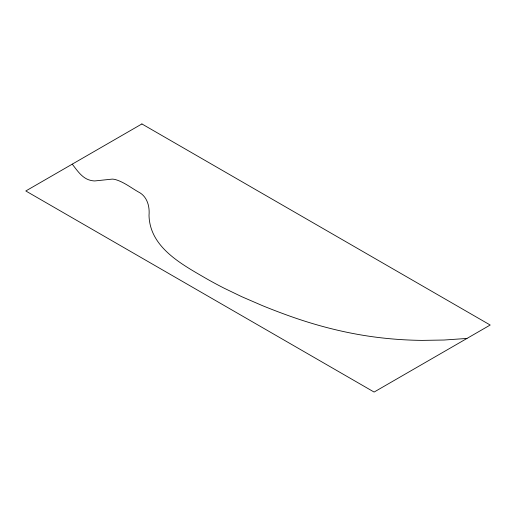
<?xml version="1.0" encoding="UTF-8"?>
<svg xmlns="http://www.w3.org/2000/svg" width="516" height="516" viewBox="0 0 516 516"><rect width="100%" height="100%" fill="white"/><g stroke="black" fill="none" stroke-linecap="round" stroke-linejoin="round"><path stroke-width="0.77" d="M466.98 338.438L444.05 340.031L422.256 340.386A229.917 132.741 0 0 1 382.008 337.916C349.326 334.252 317.243 326.138 286.374 314.87A525.165 303.202 0 0 1 262.27 305.569L241.656 296.648L224.208 288.231A419.076 241.952 0 0 1 205.304 278.008C181.239 263.992 149.788 247.203 149.014 215.353C149.853 206.078 147.06 196.035 138.056 191.759C130.619 187.443 123.563 181.877 115.197 179.504A11.829 6.831 0 0 0 112.294 179.104L94.718 180.948A13.152 7.592 0 0 1 90.552 180.361C82.173 178.407 77.232 170.454 72.24 164.159M141.9 123.943L25.8 190.972L374.1 392.057L490.2 325.028L141.9 123.943"/></g></svg>
